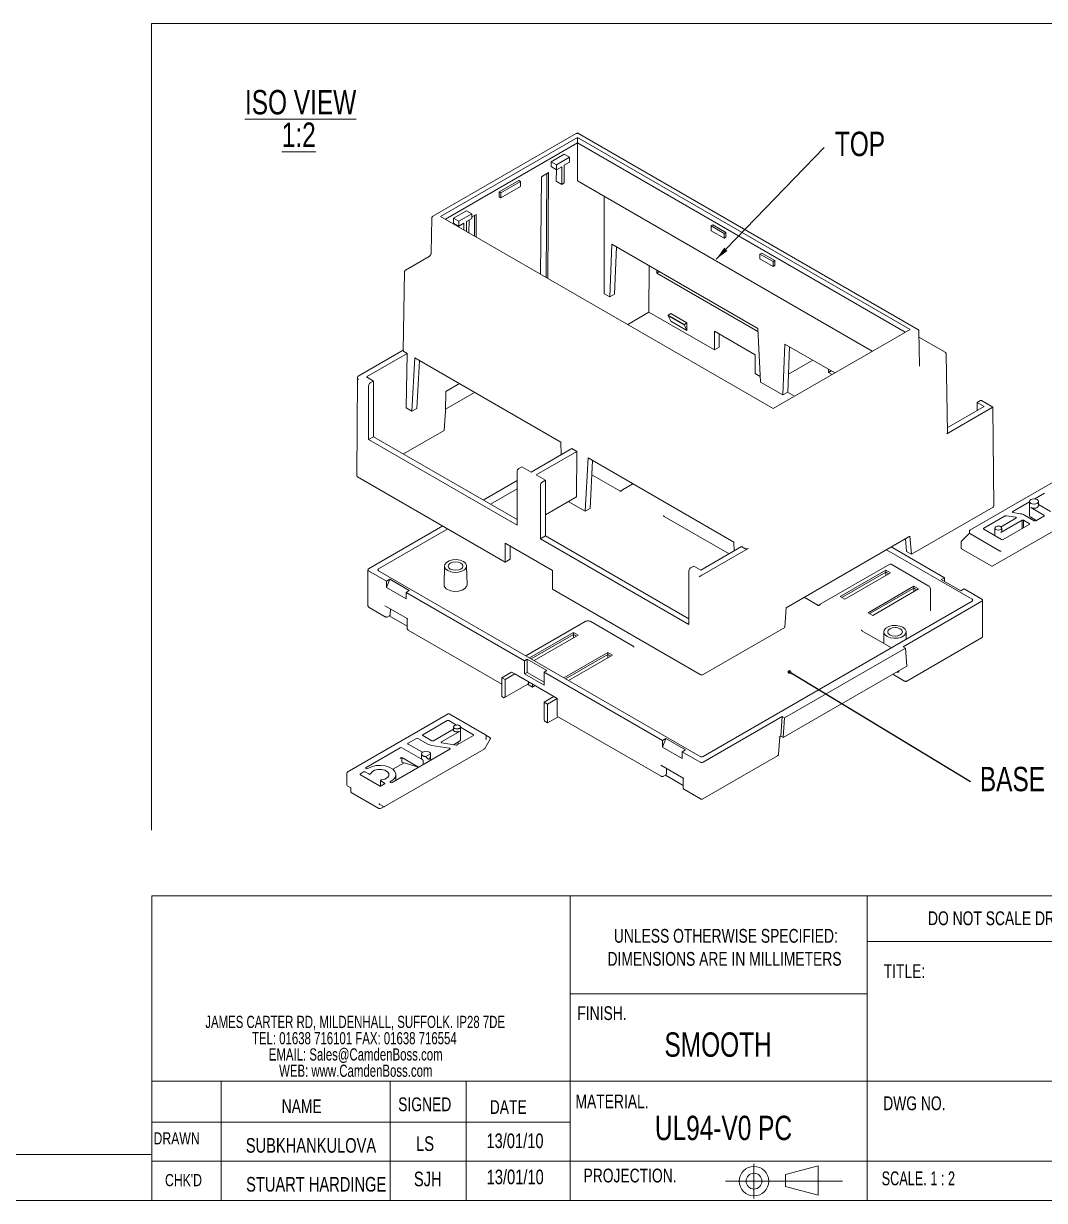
# Model space of a CAD drawing. Header units: millimetres. Extents: x 5 to 292, y 5 to 205.
# Drawn here: x 124.8 to 235.6, y 5 to 132.8 of the extents above; entities that cross this region are included whole.
import ezdxf

# ---------------------------------------------------------------- set-up
doc = ezdxf.new("R2010")
doc.units = ezdxf.units.MM
doc.linetypes.add('CENTERX2', pattern=[20.32, 12.7, -2.54, 2.54, -2.54])
doc.styles.add('SLDTEXTSTYLE0', font='TXT', dxfattribs={"width": 0.75})
doc.styles.add('SLDTEXTSTYLE1', font='TXT', dxfattribs={"width": 0.6875})
doc.styles.add('SLDTEXTSTYLE2', font='TXT', dxfattribs={"width": 0.7})
doc.dimstyles.new('SLDDIMSTYLE6', dxfattribs={"dimtxt": 2.5, "dimasz": 1.5, "dimexe": 0, "dimexo": 0.0625, "dimgap": 0, "dimtad": 0, "dimtih": 1, "dimtoh": 1, "dimdec": 0, "dimrnd": 1e-09, "dimzin": 0, "dimdsep": 46, "dimtxsty": 'Standard', "dimsah": 1, "dimcen": 0.09, "dimadec": 0, "dimazin": 0, "dimtfac": 1.5, "dimtdec": 0, "dimtofl": 0, "dimtmove": 0, "dimatfit": 3, "dimfxl": 1, "dimfrac": 2, "dimtolj": 1, "dimtzin": 0, "dimarcsym": 0})
doc.dimstyles.new('SLDDIMSTYLE8', dxfattribs={"dimtxt": 2.5, "dimasz": 0.4, "dimexe": 0, "dimexo": 0.0625, "dimgap": 0, "dimtad": 0, "dimtih": 1, "dimtoh": 1, "dimdec": 0, "dimrnd": 1e-09, "dimzin": 0, "dimdsep": 46, "dimtxsty": 'Standard', "dimblk1": 'DOT', "dimblk2": 'DOT', "dimsah": 1, "dimcen": 0.09, "dimadec": 0, "dimazin": 0, "dimtfac": 0.4, "dimtdec": 0, "dimtofl": 0, "dimtmove": 0, "dimatfit": 3, "dimldrblk": 'DOT', "dimfxl": 1, "dimfrac": 2, "dimtolj": 1, "dimtzin": 0, "dimarcsym": 0})

# ---------------------------------------------------------------- blocks, each defined once
blk = doc.blocks.new('SW_NOTE_0')
at = {"color": 0, "linetype": 'Continuous', "lineweight": 0, "char_height": 1.5, "attachment_point": 2, "style": 'SLDTEXTSTYLE0'}
for s, insert in [('UNLESS OTHERWISE SPECIFIED:', (14.18, 1.93)), ('DIMENSIONS ARE IN MILLIMETERS', (14.04, -0.57))]:
    blk.add_mtext(s, dxfattribs=dict(at, insert=insert))
blk = doc.blocks.new('SW_NOTE_2')
at = {"color": 0, "linetype": 'Continuous', "lineweight": 0, "char_height": 1.3229, "attachment_point": 2, "style": 'SLDTEXTSTYLE2'}
for s, insert in [('JAMES CARTER RD, MILDENHALL, SUFFOLK. IP28 7DE', (18.73, 1.71)), ('TEL: 01638 716101 FAX: 01638 716554', (18.64, -0.06)), ('EMAIL: Sales@CamdenBoss.com', (18.79, -1.82)), ('WEB: www.CamdenBoss.com', (18.8, -3.59))]:
    blk.add_mtext(s, dxfattribs=dict(at, insert=insert))
blk = doc.blocks.new('SW_NOTE_9')
at = {"color": 0, "linetype": 'Continuous', "lineweight": 0, "char_height": 2.646, "attachment_point": 2, "style": 'SLDTEXTSTYLE0'}
for s, insert in [('\\LISO VIEW', (9.47, 3.41)), ('\\L1:2', (9.27, -0.12))]:
    blk.add_mtext(s, dxfattribs=dict(at, insert=insert))
blk = doc.blocks.new('SW_NOTE_10')
at = {"color": 0, "linetype": 'Continuous', "lineweight": 0, "insert": (3.89, 1.71), "char_height": 2.646, "attachment_point": 2, "style": 'SLDTEXTSTYLE0'}
blk.add_mtext('TOP', dxfattribs=at)
blk = doc.blocks.new('SW_NOTE_11')
at = {"color": 0, "linetype": 'Continuous', "lineweight": 0, "insert": (4.57, 1.6), "char_height": 2.646, "attachment_point": 2, "style": 'SLDTEXTSTYLE0'}
blk.add_mtext('BASE', dxfattribs=at)
blk = doc.blocks.new('_DOT')
at = {"color": 0, "linetype": 'ByBlock', "lineweight": -2}
blk.add_line((-0.5, 0), (-1, 0), dxfattribs=at)
at = {"color": 0, "linetype": 'ByBlock', "const_width": 0.5}
blk.add_lwpolyline([(-0.25, 0, 1), (0.25, 0, 1)], format="xyb", close=True, dxfattribs=at)

msp = doc.modelspace()

# ---------------------------------------------------------------- linework, layer by layer
at = {"color": 7, "linetype": 'Continuous', "lineweight": 0}
for p, q in [((138.6567, 45.2053), (138.6567, 132.7671)), ((138.6567, 132.7671), (281.4586, 132.7671)), ((292, 38.0853), (138.6727, 38.0853)), ((138.6727, 38.0853), (138.6727, 5)), ((184.128, 5), (184.128, 38.0853)), ((216.3755, 38.0853), (216.3755, 5)), ((292, 33.1222), (216.3755, 33.1222)), ((216.3755, 27.4182), (184.128, 27.4182)), ((159.4, 17.9475), (138.6727, 17.9475)), ((146.22, 17.9475), (146.22, 5)), ((159.4, 17.9475), (292, 17.9475)), ((164.5737, 17.9475), (164.5737, 5)), ((172.8071, 17.9475), (172.8071, 5)), ((172.8071, 13.5), (138.6727, 13.5)), ((172.8071, 13.5), (184.128, 13.5)), ((104.8, 10), (138.6727, 10)), ((138.6727, 9.25), (292, 9.25)), ((211.0459, 8.7696), (207.5014, 7.8199)), ((207.5014, 6.5117), (207.5014, 7.8199)), ((211.0459, 8.7696), (211.0459, 5.5619)), ((211.0459, 5.5619), (207.5014, 6.5117)), ((5, 5), (292, 5))]:
    msp.add_line(p, q, dxfattribs=at)
at = {"color": 7, "linetype": 'Continuous', "lineweight": 15}
for p, q in [((184.7732, 120.8358), (169.2069, 111.8476)), ((170.0421, 111.8352), (184.8983, 120.4134)), ((184.8395, 120.8623), (184.7751, 120.8327)), ((184.8982, 119.801), (184.8983, 120.4134)), ((184.8983, 120.4134), (221.029, 99.5533)), ((221.8642, 99.5657), (185.0232, 120.8358)), ((170.5723, 111.5291), (184.8982, 119.801)), ((184.8982, 119.801), (184.8981, 115.6787)), ((184.8982, 119.801), (220.4987, 99.2471)), ((182.0623, 117.7641), (182.0582, 117.2358)), ((183.4764, 118.5807), (182.0623, 117.7641)), ((182.6357, 117.4331), (182.0623, 117.7641)), ((182.6357, 117.4331), (184.0498, 118.2496)), ((184.0498, 118.2496), (183.4764, 118.5807)), ((183.4841, 117.3923), (184.0498, 117.7189)), ((184.0498, 118.2496), (184.0498, 117.7189)), ((181.7678, 116.579), (180.9901, 116.1299)), ((181.5035, 105.218), (181.5895, 116.476)), ((181.6803, 105.1159), (181.7678, 116.579)), ((182.0582, 117.2358), (182.6356, 116.9024)), ((182.6189, 116.912), (182.6093, 115.652)), ((182.6357, 117.4331), (182.6356, 116.9024)), ((182.6356, 116.9024), (183.2013, 117.229)), ((183.2012, 115.3103), (183.2013, 117.229)), ((183.4841, 117.3923), (183.484, 115.4736)), ((178.5307, 115.7161), (176.4095, 114.4913)), ((178.7075, 115.614), (176.5863, 114.3892)), ((176.5863, 113.8585), (178.7075, 115.0833)), ((178.7075, 115.614), (178.5307, 115.7161)), ((178.7075, 115.0833), (178.7075, 115.614)), ((180.9901, 116.1299), (180.9093, 105.561)), ((182.6093, 115.652), (183.2012, 115.3103)), ((183.2012, 115.3103), (183.484, 115.4736)), ((216.9288, 97.1857), (184.8981, 115.6787)), ((176.5863, 114.3892), (176.4095, 114.4913)), ((176.4095, 113.9606), (176.4095, 114.4913)), ((176.4095, 113.9606), (176.5863, 113.8585)), ((176.5863, 114.3892), (176.5863, 113.8585)), ((187.8016, 114.0023), (187.8011, 103.4348)), ((172.8628, 112.4522), (171.4486, 111.6357)), ((172.8628, 112.4522), (173.4362, 112.1212)), ((169.0819, 111.6349), (169.0249, 107.8719)), ((206.1728, 90.9751), (170.0421, 111.8352)), ((171.4486, 111.6357), (171.4446, 111.1073)), ((172.0221, 111.3046), (171.4486, 111.6357)), ((172.022, 110.7739), (172.0221, 111.3046)), ((172.0221, 111.3046), (173.4362, 112.1212)), ((172.8705, 111.2639), (173.4362, 111.5905)), ((172.8705, 111.2639), (172.8705, 110.2022)), ((173.1403, 111.4196), (173.1298, 110.0525)), ((173.4362, 111.5905), (173.4362, 112.1212)), ((173.9194, 112.0472), (173.4362, 111.7682)), ((173.724, 109.7095), (173.741, 111.9442)), ((173.9008, 109.6074), (173.9194, 112.0472)), ((171.4446, 111.1073), (172.022, 110.7739)), ((172.0053, 110.7836), (172.0047, 110.7021)), ((172.022, 110.7739), (172.5877, 111.1006)), ((172.5876, 110.3655), (172.5877, 111.1006)), ((199.6123, 110.9065), (199.4278, 110.8)), ((199.4278, 110.2693), (199.4278, 110.8)), ((199.4278, 110.8), (200.8421, 109.9834)), ((199.4278, 110.2693), (200.8421, 109.4527)), ((201.0266, 110.09), (199.6123, 110.9065)), ((200.8421, 109.9834), (201.0266, 110.09)), ((200.8421, 109.9834), (200.8421, 109.4527)), ((201.0306, 109.5616), (201.0266, 110.09)), ((188.6392, 108.8186), (188.415, 103.0803)), ((204.4891, 99.6677), (188.6392, 108.8186)), ((200.8421, 109.4527), (201.0306, 109.5616)), ((168.7942, 107.4818), (166.2402, 106.007)), ((189.1459, 108.5261), (188.9453, 103.3919)), ((204.7314, 107.738), (204.9159, 107.8445)), ((204.7314, 107.738), (206.1457, 106.9214)), ((204.7314, 107.2072), (204.7314, 107.738)), ((206.3302, 107.0279), (204.9159, 107.8445)), ((192.7074, 106.4698), (192.6689, 101.4298)), ((204.7314, 107.2072), (206.1457, 106.3907)), ((206.3302, 107.0279), (206.1457, 106.9214)), ((206.1457, 106.3907), (206.1457, 106.9214)), ((206.1457, 106.3907), (206.3342, 106.4995)), ((206.3342, 106.4995), (206.3302, 107.0279)), ((166.1152, 105.7943), (165.9858, 97.2596)), ((193.5177, 106.002), (193.5177, 105.6754)), ((193.5177, 105.6754), (193.8005, 105.8387)), ((204.5065, 99.3311), (193.5177, 105.6754)), ((188.415, 103.0803), (187.8011, 103.4348)), ((188.9453, 103.3919), (188.415, 103.0803)), ((192.6689, 101.4298), (190.367, 100.1006)), ((199.7757, 97.3267), (192.6689, 101.4298)), ((195.0379, 101.2868), (194.7551, 101.1235)), ((194.7551, 101.1235), (196.523, 100.1028)), ((194.7551, 101.0418), (194.7551, 101.1235)), ((196.523, 100.0212), (194.7551, 101.0418)), ((195.0379, 100.4703), (194.7551, 101.0418)), ((195.0379, 101.2868), (196.8058, 100.2661)), ((196.8058, 99.4496), (195.0379, 100.4703)), ((196.8058, 100.2661), (196.523, 100.1028)), ((196.523, 100.0212), (196.523, 100.1028)), ((196.523, 100.0212), (196.8058, 99.4496)), ((196.8058, 100.2661), (196.8058, 99.4496)), ((204.4891, 99.6677), (204.7905, 93.8458)), ((199.7758, 99.3679), (199.7757, 97.3267)), ((204.1955, 96.8162), (199.7758, 99.3679)), ((200.306, 97.6329), (200.3061, 99.0617)), ((221.029, 99.5533), (206.1728, 90.9751)), ((222.0459, 95.59), (221.9892, 99.3529)), ((224.8307, 97.0783), (221.9988, 98.7133)), ((161.1095, 94.5025), (165.9867, 97.3187)), ((166.059, 97.1563), (166.4126, 96.9521)), ((199.7757, 97.3267), (200.306, 97.6329)), ((207.2231, 92.4413), (207.439, 97.9645)), ((212.8586, 94.8355), (207.439, 97.9645)), ((207.9462, 97.6717), (207.7537, 92.7474)), ((161.9934, 94.4005), (166.4126, 96.9521)), ((166.4126, 96.9521), (166.3229, 91.0383)), ((166.9368, 90.6839), (167.2502, 96.4686)), ((167.2502, 96.4686), (183.0905, 87.3232)), ((167.467, 90.9847), (167.7486, 96.1808)), ((204.1954, 94.775), (204.1955, 96.8162)), ((207.8295, 94.6881), (210.4716, 96.2136)), ((225.0843, 88.3309), (224.9557, 96.8656)), ((204.7593, 94.4494), (204.1954, 94.775)), ((212.1864, 95.2236), (212.1864, 94.8971)), ((212.1864, 94.8971), (212.4692, 95.0604)), ((212.5758, 94.6723), (212.1864, 94.8971)), ((222.0423, 95.5746), (222.0453, 95.5908)), ((161.0359, 94.3422), (160.9543, 83.6707)), ((162.7605, 93.9576), (161.9934, 94.4005)), ((162.2302, 93.4472), (162.2299, 87.6095)), ((162.407, 93.7534), (162.7605, 93.9576)), ((162.7605, 93.9576), (162.7602, 87.9157)), ((172.0896, 93.6745), (170.6047, 92.8171)), ((204.7905, 93.8458), (207.2231, 92.4413)), ((170.6047, 92.8171), (170.5886, 90.7036)), ((170.5901, 90.9087), (173.735, 92.7246)), ((207.2231, 92.4413), (207.7537, 92.7474)), ((208.4748, 92.3043), (207.7305, 92.734)), ((166.3229, 91.0383), (166.9368, 90.6839)), ((166.9368, 90.6839), (167.467, 90.9847)), ((229.9606, 91.0855), (225.0111, 88.2276)), ((229.0766, 91.1875), (225.076, 88.8776)), ((228.6631, 91.8346), (228.3095, 91.6304)), ((228.3095, 91.6304), (229.0766, 91.1875)), ((228.3095, 91.6304), (228.3095, 90.7446)), ((230.0342, 91.1275), (228.7881, 91.847)), ((230.1147, 80.3637), (230.0342, 91.1275)), ((170.5886, 90.7036), (170.4184, 88.582)), ((170.4184, 88.582), (166.0125, 86.038)), ((162.2299, 87.6095), (162.7602, 87.9157)), ((178.3529, 78.3009), (162.2299, 87.6095)), ((178.3529, 78.9132), (162.7602, 87.9157)), ((183.0905, 87.3232), (183.1411, 85.9438)), ((184.3103, 86.6189), (179.8911, 84.0672)), ((180.4215, 83.761), (184.8407, 86.3127)), ((184.3103, 86.6189), (184.8407, 86.3127)), ((184.8034, 81.3925), (184.8407, 86.3127)), ((185.7468, 79.8185), (186.0605, 85.6084)), ((186.0605, 85.6084), (201.9008, 76.463)), ((178.8834, 84.649), (178.5299, 84.4449)), ((179.8911, 84.0672), (178.8834, 84.649)), ((186.5584, 85.321), (186.2768, 80.1249)), ((177.0621, 74.3104), (161.0276, 83.568)), ((174.6735, 81.0375), (178.3531, 83.1621)), ((178.3531, 84.1387), (178.3529, 78.3009)), ((181.4292, 83.1792), (180.4215, 83.761)), ((181.0756, 82.9751), (181.4292, 83.1792)), ((181.4292, 83.1792), (181.4289, 77.1373)), ((189.5205, 82.0285), (186.4752, 83.7867)), ((237.438, 83.4991), (227.5391, 77.7833)), ((178.353, 82.2639), (175.4514, 80.5884)), ((180.8988, 82.6689), (180.8986, 76.8311)), ((190.9342, 82.7946), (189.7845, 82.1307)), ((234.5662, 81.1657), (235.6447, 81.7884)), ((181.429, 79.444), (184.8034, 81.3925)), ((183.912, 80.8778), (185.7468, 79.8185)), ((232.1844, 79.7904), (233.9956, 80.8362)), ((233.9956, 80.8799), (233.9956, 79.3695)), ((234.9956, 80.4308), (234.9956, 80.8799)), ((236.2811, 79.8082), (234.9956, 80.5504)), ((186.2768, 80.1249), (185.7468, 79.8185)), ((201.3681, 75.1883), (194.3123, 79.262)), ((221.181, 75.1448), (230.0415, 80.261)), ((229.0334, 77.971), (231.368, 79.319)), ((240.8064, 80.1146), (230.0236, 73.8884)), ((231.4887, 79.3377), (232.4647, 79.1867)), ((232.9994, 79.5523), (232.2405, 79.6697)), ((234.5134, 78.7876), (233.4477, 79.4028)), ((234.1421, 80.2267), (235.574, 79.4)), ((235.574, 79.2979), (234.6902, 78.7876)), ((162.2292, 73.5662), (170.2897, 78.2204)), ((230.2495, 77.9914), (230.2494, 77.1669)), ((230.8896, 77.5117), (233.1876, 78.8386)), ((232.5207, 79.066), (230.9067, 78.134)), ((230.9995, 77.6648), (230.9995, 77.9914)), ((233.9831, 78.3793), (231.1549, 76.7462)), ((233.1876, 78.8386), (233.1876, 77.9199)), ((233.3643, 78.022), (233.3644, 78.8386)), ((233.3644, 78.8386), (233.9831, 78.4814)), ((234.248, 79.1041), (234.1066, 79.0225)), ((234.7432, 78.8182), (234.142, 79.1653)), ((170.8201, 77.9142), (163.2897, 73.5661)), ((180.8986, 76.8311), (181.4289, 77.1373)), ((197.0215, 67.5226), (180.8986, 76.8311)), ((197.0215, 68.1349), (181.4289, 77.1373)), ((207.5767, 69.3485), (221.0111, 77.1056)), ((220.6507, 75.451), (220.5312, 76.8286)), ((221.0111, 77.1056), (221.181, 75.1448)), ((227.4765, 77.4309), (226.6294, 76.5857)), ((227.4766, 77.675), (227.4765, 77.4296)), ((230.7307, 75.5418), (227.5132, 77.3995)), ((230.9781, 76.7462), (229.0334, 77.8689)), ((177.0622, 76.3516), (177.0621, 74.3104)), ((182.189, 73.3917), (177.0622, 76.3516)), ((177.5925, 76.0455), (177.5924, 74.6166)), ((202.7383, 75.9795), (198.3192, 73.4278)), ((203.4455, 75.7753), (198.496, 72.9174)), ((201.9008, 76.463), (201.9355, 75.5159)), ((202.7383, 75.9795), (203.0919, 75.7753)), ((227.7784, 70.2591), (218.4656, 75.6358)), ((218.9959, 75.942), (224.7728, 72.6067)), ((221.181, 75.1448), (220.6507, 75.451)), ((226.5927, 76.4972), (226.5927, 75.7971)), ((229.8468, 73.8884), (226.6293, 75.7461)), ((177.0621, 74.3104), (177.5924, 74.6166)), ((162.1559, 73.4641), (162.1558, 69.5859)), ((164.1738, 72.2393), (162.2292, 73.362)), ((163.2897, 73.3621), (198.2229, 53.1934)), ((170.4625, 73.8811), (170.4188, 71.8403)), ((172.9186, 71.8402), (172.8751, 73.881)), ((182.1889, 71.3505), (182.189, 73.3917)), ((197.0218, 73.3603), (197.0215, 67.5226)), ((197.5521, 73.8707), (197.1985, 73.6665)), ((198.3192, 73.4278), (197.5521, 73.8707)), ((218.8371, 74.0819), (211.2826, 69.7198)), ((213.4468, 70.5655), (218.4086, 73.4305)), ((213.6297, 70.4599), (218.4086, 73.2193)), ((218.916, 73.1376), (213.9542, 70.2726)), ((218.4086, 73.4305), (218.916, 73.1376)), ((218.4086, 73.4305), (218.4086, 73.2193)), ((218.4086, 73.2193), (218.4086, 72.8446)), ((218.4086, 73.2193), (218.733, 73.032)), ((218.9603, 74.0684), (223.0616, 71.7006)), ((164.1738, 72.2393), (164.5274, 72.4434)), ((164.1738, 71.5322), (164.5274, 72.4434)), ((164.1738, 71.5322), (164.1738, 72.2393)), ((166.6488, 71.2186), (164.5274, 72.4434)), ((216.4875, 68.8099), (221.4494, 71.6749)), ((221.4493, 71.4637), (221.4494, 71.6749)), ((221.4494, 71.6749), (221.9567, 71.382)), ((224.7728, 72.6067), (224.4193, 72.4026)), ((224.4193, 72.4026), (226.5407, 71.1778)), ((224.7728, 72.1985), (224.7728, 72.6067)), ((166.2952, 70.3074), (164.1738, 71.5322)), ((166.2952, 70.3074), (166.2953, 71.0145)), ((166.2953, 71.0145), (166.6488, 71.2186)), ((179.1653, 63.584), (166.2953, 71.0145)), ((198.2234, 62.0929), (182.1889, 71.3505)), ((211.0177, 69.6171), (209.5298, 70.4762)), ((213.9542, 70.2726), (213.4468, 70.5655)), ((216.6705, 68.7043), (221.4493, 71.4637)), ((221.9567, 71.382), (216.9949, 68.517)), ((221.4493, 71.0891), (221.4493, 71.4637)), ((221.4493, 71.4637), (221.7738, 71.2764)), ((223.2442, 71.405), (223.2446, 71.3979)), ((223.2445, 69.4048), (223.2446, 71.3979)), ((226.8943, 71.3819), (226.5407, 71.1778)), ((226.8943, 71.3819), (228.8389, 70.2592)), ((162.2808, 69.3693), (164.0319, 68.3583)), ((163.9969, 69.5654), (166.4719, 68.1364)), ((164.5905, 69.2226), (164.5812, 68.6121)), ((198.5762, 53.1934), (227.7784, 70.0551)), ((207.4374, 67.2091), (207.5767, 69.3485)), ((228.8389, 70.055), (220.2709, 65.1077)), ((228.912, 66.2788), (228.9122, 70.1571)), ((164.2819, 68.3583), (164.5294, 68.5012)), ((166.4119, 67.3546), (164.4776, 68.4713)), ((166.3996, 68.1782), (166.4154, 67.1229)), ((185.7585, 67.843), (179.3041, 64.1162)), ((190.8884, 65.2283), (186.3587, 67.8435)), ((216.9949, 68.517), (216.4875, 68.8099)), ((166.5403, 66.9101), (176.6903, 61.05)), ((179.6893, 63.8938), (184.4681, 66.6532)), ((179.8722, 63.7882), (184.4681, 66.442)), ((184.4681, 66.6532), (184.9755, 66.3603)), ((184.4681, 66.6532), (184.4681, 66.442)), ((184.4681, 66.442), (184.4681, 66.0673)), ((184.4681, 66.442), (184.7926, 66.2547)), ((198.577, 62.0929), (207.4374, 67.2091)), ((219.0192, 64.9974), (215.8096, 66.8505)), ((218.1929, 66.7364), (218.1662, 65.4899)), ((220.6228, 65.9234), (220.6054, 66.7363)), ((184.9755, 66.3603), (180.1966, 63.6009)), ((220.6895, 61.3868), (228.787, 66.0624)), ((183.4371, 61.73), (188.216, 64.4894)), ((183.6201, 61.6244), (188.216, 64.2781)), ((188.7234, 64.1965), (183.9445, 61.4371)), ((188.216, 64.4894), (188.7234, 64.1965)), ((188.216, 64.2781), (188.216, 64.4894)), ((188.216, 63.9035), (188.216, 64.2781)), ((188.216, 64.2781), (188.5404, 64.0908)), ((220.5184, 64.9648), (207.392, 57.3855)), ((220.2709, 65.1077), (220.5184, 64.9648)), ((220.6729, 63.0129), (220.5184, 64.9648)), ((179.1652, 62.1551), (179.1653, 63.584)), ((179.4481, 63.7473), (179.1653, 63.584)), ((181.5696, 62.5225), (179.4481, 63.7473)), ((179.4481, 63.7473), (179.4481, 62.3184)), ((207.2373, 55.255), (220.6729, 63.0129)), ((176.6902, 59.7057), (176.6903, 61.7469)), ((176.6903, 61.7469), (177.7509, 62.3593)), ((176.6903, 61.7469), (177.0439, 61.5428)), ((177.0438, 59.7057), (177.0439, 61.5428)), ((177.0439, 61.5428), (178.1045, 62.1552)), ((178.1045, 62.1552), (177.7509, 62.3593)), ((178.1045, 62.1552), (182.3474, 59.7056)), ((179.4481, 62.3184), (179.1652, 62.1551)), ((181.2867, 60.9303), (179.1652, 62.1551)), ((179.4481, 62.3184), (181.2867, 61.2569)), ((181.2867, 62.3591), (181.5696, 62.5225)), ((194.1568, 54.9286), (181.2867, 62.3591)), ((181.2867, 62.3591), (181.2867, 60.9303)), ((219.148, 62.1324), (220.4395, 61.3868)), ((219.645, 62.3503), (219.5851, 62.3848)), ((220.6813, 61.3826), (220.6895, 61.3868)), ((176.992, 59.5913), (179.5375, 61.061)), ((180.0135, 60.7264), (179.4857, 61.0311)), ((179.5893, 61.2979), (179.5892, 61.1755)), ((180.0135, 61.053), (180.0135, 60.7264)), ((180.2964, 60.8897), (180.0135, 60.7264)), ((176.867, 59.6037), (176.6902, 59.7057)), ((181.2868, 59.0931), (181.2867, 57.2561)), ((182.3474, 59.7056), (181.2868, 59.0931)), ((181.2868, 59.0931), (181.6403, 58.889)), ((181.6403, 58.889), (181.6402, 56.8478)), ((181.6403, 58.889), (182.7009, 59.5014)), ((182.3474, 59.7056), (182.7009, 59.5014)), ((182.7009, 59.5014), (182.7008, 57.6643)), ((170.8702, 57.8271), (159.9106, 51.4989)), ((170.9918, 57.8289), (170.9952, 57.8271)), ((174.9198, 55.5612), (170.9952, 57.8271)), ((181.6402, 56.8478), (182.8044, 57.52)), ((182.7526, 57.5499), (194.0149, 51.0476)), ((207.1445, 57.5284), (198.5764, 52.5811)), ((207.1445, 57.5284), (206.9898, 55.3979)), ((207.392, 57.3855), (207.1445, 57.5284)), ((168.1221, 55.5652), (170.7736, 57.0962)), ((170.9504, 57.0962), (171.787, 56.6132)), ((171.4594, 56.4027), (171.4594, 56.0756)), ((172.2093, 55.0136), (172.2094, 56.4027)), ((172.2094, 56.3694), (173.6022, 55.5652)), ((181.6402, 56.8478), (181.4634, 56.9499)), ((207.392, 57.3855), (207.2373, 55.255)), ((166.5312, 54.6466), (167.4151, 55.157)), ((167.5918, 55.157), (168.6575, 54.5417)), ((169.0945, 54.9018), (168.1221, 55.4632)), ((171.4594, 56.1653), (169.2712, 54.9018)), ((170.1423, 54.7923), (172.0996, 55.9225)), ((173.6022, 55.4632), (171.8527, 54.453)), ((174.8132, 54.0055), (175.4647, 55.1338)), ((175.3919, 55.2578), (174.972, 55.5002)), ((174.9823, 55.1258), (174.9823, 55.453)), ((194.1567, 54.2215), (194.5103, 55.1328)), ((194.5103, 55.1328), (194.1568, 54.9286)), ((196.6317, 53.9079), (194.5103, 55.1328)), ((206.7463, 53.4624), (206.8824, 55.3359)), ((206.813, 55.2958), (206.9898, 55.3979)), ((206.9898, 55.3979), (207.2373, 55.255)), ((161.9471, 51.9997), (165.6474, 54.1363)), ((163.9596, 47.7507), (174.7957, 54.0075)), ((171.0362, 53.9815), (164.776, 50.3668)), ((165.8242, 54.1363), (168.1047, 52.8196)), ((168.0711, 53.6555), (166.5312, 54.5446)), ((169.1058, 54.3922), (170.9802, 54.1023)), ((171.7319, 54.4343), (170.1983, 54.6715)), ((172.0995, 54.861), (171.4389, 54.4796)), ((172.0643, 54.5752), (171.8344, 54.7079)), ((174.8168, 54.0441), (174.8294, 54.0592)), ((194.1568, 54.9286), (194.1567, 54.2215)), ((196.2782, 52.9967), (194.1567, 54.2215)), ((196.6317, 53.9079), (196.2782, 53.7038)), ((198.2229, 52.5811), (196.2782, 53.7038)), ((196.2782, 53.7038), (196.2782, 52.9967)), ((166.0766, 52.5063), (164.8689, 51.809)), ((167.6452, 52.0235), (165.8241, 53.0749)), ((165.8409, 53.0652), (165.8409, 52.5743)), ((165.8409, 52.5743), (167.5415, 52.0833)), ((167.9583, 53.4728), (167.9583, 53.0238)), ((168.1401, 52.7992), (168.1401, 52.3092)), ((168.4533, 53.1841), (168.9582, 53.4757)), ((168.9582, 53.0124), (168.9583, 53.4749)), ((168.9586, 52.7819), (168.9586, 53.0346)), ((198.5245, 48.5884), (206.6219, 53.264)), ((159.8481, 51.3912), (159.848, 50.1246)), ((161.3343, 51.3192), (161.6878, 51.5234)), ((163.4204, 50.0128), (161.3343, 51.2172)), ((161.8646, 51.5234), (162.2462, 51.3031)), ((161.9493, 51.8963), (161.9471, 51.8976)), ((165.1879, 50.6046), (165.188, 51.2273)), ((193.9798, 52.2547), (196.4549, 50.8257)), ((194.2649, 51.0476), (194.5124, 51.1905)), ((196.3948, 50.0439), (194.4606, 51.1606)), ((194.5735, 51.912), (194.5641, 51.3014)), ((159.9099, 50.0173), (160.3077, 49.7876)), ((163.5325, 50.5908), (163.5325, 50.0032)), ((163.5691, 50.5393), (163.9507, 50.319)), ((163.9507, 50.2169), (163.5972, 50.0128)), ((164.5993, 50.3668), (164.5971, 50.3681)), ((196.3825, 50.8675), (196.3983, 49.8122)), ((160.3077, 49.7876), (160.3077, 49.3495)), ((163.3497, 47.5633), (160.3443, 49.2984)), ((196.5233, 49.5994), (198.2744, 48.5884)), ((198.5163, 48.5842), (198.5245, 48.5884)), ((163.4381, 47.9803), (163.8358, 47.7507)), ((163.8452, 47.7473), (163.5264, 47.5633))]:
    msp.add_line(p, q, dxfattribs=at)
at = {"color": 7, "linetype": 'CENTERX2', "lineweight": 0}
for p, q in [((204.0795, 8.9614), (204.0795, 5.2227)), ((200.9934, 7.0974), (215.0192, 7.0974))]:
    msp.add_line(p, q, dxfattribs=at)
at = {"color": 7, "linetype": 'Continuous', "lineweight": 15, "flags": 128}
for points in [[(234.8492, 81.084), (234.6869, 81.1466), (234.4956, 81.1686), (234.3043, 81.1466), (234.1421, 81.084), (234.0337, 80.9904), (233.9956, 80.8799), (234.0337, 80.7694), (234.1421, 80.6758), (234.3043, 80.6132), (234.4957, 80.5912), (234.687, 80.6132), (234.8492, 80.6758), (234.9576, 80.7694), (234.9956, 80.8799), (234.9576, 80.9904), (234.8492, 81.084)], [(232.2405, 79.6697), (232.2103, 79.6769), (232.1844, 79.6884), (232.1646, 79.7033), (232.1521, 79.7207), (232.1478, 79.7394), (232.1521, 79.7581), (232.1646, 79.7755), (232.1844, 79.7904)], [(234.142, 79.1653), (234.0336, 79.259), (233.9956, 79.3694), (233.9956, 79.3695)], [(234.9956, 80.4308), (234.9576, 80.3204), (234.8492, 80.2267), (234.687, 80.1641), (234.4956, 80.1422), (234.3043, 80.1641), (234.1421, 80.2267)], [(230.8896, 78.1445), (230.768, 78.1914), (230.6245, 78.2079), (230.4809, 78.1914), (230.3593, 78.1445), (230.278, 78.0743), (230.2495, 77.9914), (230.278, 77.9085), (230.3593, 77.8383), (230.481, 77.7914), (230.6245, 77.7749), (230.768, 77.7914), (230.8896, 77.8383), (230.9709, 77.9085), (230.9995, 77.9914), (230.9709, 78.0743), (230.8896, 78.1445)], [(232.4647, 79.1867), (232.4948, 79.1795), (232.5207, 79.168), (232.5406, 79.1531), (232.5531, 79.1357), (232.5573, 79.117), (232.5531, 79.0983), (232.5406, 79.0809), (232.5207, 79.066)], [(230.9995, 77.6648), (230.9709, 77.582), (230.8896, 77.5117)], [(170.8158, 73.38), (170.5755, 73.5781), (170.467, 73.8118), (170.5035, 74.0528), (170.6806, 74.272), (170.9768, 74.4431), (171.3565, 74.5453), (171.7739, 74.5664), (172.1786, 74.5038), (172.5218, 74.365), (172.7621, 74.1669), (172.8706, 73.9332), (172.8341, 73.6922), (172.657, 73.473), (172.3608, 73.3019), (171.9811, 73.1997), (171.5637, 73.1786), (171.159, 73.2412), (170.8158, 73.38)], [(172.2344, 74.1991), (171.9749, 74.2992), (171.6687, 74.3344), (171.3626, 74.2992), (171.1031, 74.1991), (170.9297, 74.0493), (170.8688, 73.8725), (170.9297, 73.6957), (171.1031, 73.5459), (171.3627, 73.4457), (171.6688, 73.4106), (171.975, 73.4457), (172.2345, 73.5459), (172.4079, 73.6957), (172.4688, 73.8725), (172.4079, 74.0493), (172.2344, 74.1991)], [(170.7849, 71.321), (171.1405, 71.1772), (171.5598, 71.1123), (171.9923, 71.1342), (172.3857, 71.2401), (172.6927, 71.4173), (172.8761, 71.6445), (172.9186, 71.8402)], [(164.2737, 68.3542), (164.2808, 68.3577), (164.2819, 68.3583)], [(218.5462, 66.2352), (218.3059, 66.4334), (218.1974, 66.6671), (218.2339, 66.908), (218.4109, 67.1273), (218.7072, 67.2983), (219.0869, 67.4006), (219.5042, 67.4216), (219.9089, 67.359), (220.2522, 67.2203), (220.4925, 67.0221), (220.6009, 66.7885), (220.5644, 66.5475), (220.3874, 66.3282), (220.0912, 66.1572), (219.7115, 66.055), (219.2941, 66.0339), (218.8894, 66.0965), (218.5462, 66.2352)], [(219.9648, 67.0544), (219.7053, 67.1545), (219.3991, 67.1897), (219.093, 67.1545), (218.8335, 67.0544), (218.66, 66.9045), (218.5992, 66.7278), (218.6601, 66.551), (218.8335, 66.4011), (219.0931, 66.301), (219.3992, 66.2659), (219.7054, 66.301), (219.9649, 66.4011), (220.1383, 66.551), (220.1992, 66.7278), (220.1383, 66.9045), (219.9648, 67.0544)], [(170.8702, 57.8271), (170.8702, 57.8271), (170.8821, 57.8318)], [(174.9823, 55.453), (174.9823, 55.453), (174.9802, 55.4663)], [(168.8118, 53.6769), (168.6496, 53.7395), (168.4582, 53.7615), (168.2669, 53.7395), (168.1047, 53.6769), (167.9963, 53.5833), (167.9583, 53.4728), (167.9963, 53.3623), (168.1047, 53.2687)], [(171.0362, 53.9815), (171.0561, 53.9965), (171.0686, 54.0139), (171.0728, 54.0326), (171.0686, 54.0512), (171.0561, 54.0686), (171.0362, 54.0836), (171.0103, 54.0951), (170.9802, 54.1023)], [(168.1047, 52.8196), (167.9963, 52.9133), (167.9583, 53.0237), (167.9583, 53.0238)], [(164.6023, 50.473), (164.9328, 50.702), (165.1333, 50.9766), (165.1862, 51.2731), (165.0869, 51.5657), (164.8442, 51.8287), (164.4791, 52.0395), (164.0233, 52.1796), (163.5167, 52.2367), (163.0031, 52.2061), (162.5275, 52.0903), (162.131, 51.8994)], [(162.4572, 51.34), (162.6065, 51.5481), (162.8824, 51.7074), (163.2428, 51.7936), (163.633, 51.7936), (163.9935, 51.7074), (164.2694, 51.5481), (164.4187, 51.34), (164.4188, 51.1147), (164.2695, 50.9066), (163.9936, 50.7473), (163.6331, 50.6611)], [(164.6023, 50.473), (164.5851, 50.4622), (164.5721, 50.4496), (164.5638, 50.4357), (164.5605, 50.4212), (164.5624, 50.4066), (164.5693, 50.3925), (164.581, 50.3794), (164.5971, 50.3681)], [(194.2567, 51.0435), (194.2638, 51.047), (194.2649, 51.0476)]]:
    msp.add_lwpolyline(points, dxfattribs=at)
at = {"color": 7, "linetype": 'Continuous', "lineweight": 0}
for radius in [1.6039, 0.8537]:
    msp.add_circle((204.0795, 7.0974), radius, dxfattribs=at)
at = {"color": 7, "linetype": 'Continuous', "lineweight": 15}
for centre, radius, start, end in [((184.8257, 120.7279), 0.12, 52.779011, 115.908808), ((162.6141, 93.4298), 0.3843, 122.609672, 177.390328), ((228.7363, 91.7324), 0.1257, 65.694799, 125.625342), ((178.737, 84.1212), 0.3843, 122.609672, 177.390328), ((181.2827, 82.6514), 0.3843, 122.609672, 177.390328), ((231.4562, 79.1486), 0.1918, 80.227115, 117.362029), ((232.8187, 78.263), 1.3019, 61.108153, 82.021162), ((235.5547, 79.3489), 0.0546, 290.796717, 69.214036), ((229.0528, 77.92), 0.0546, 110.796717, 249.214036), ((233.276, 78.668), 0.1921, 62.605476, 117.394523), ((233.9638, 78.4303), 0.0546, 290.796719, 69.214035), ((234.6018, 78.9581), 0.1921, 242.605478, 297.394522), ((227.5368, 77.6705), 0.0604, 113.033502, 175.656039), ((227.568, 77.7369), 0.0544, 117.397462, 181.638176), ((231.0665, 76.9168), 0.1921, 242.605477, 297.394522), ((226.6529, 76.4927), 0.0604, 113.033502, 175.656039), ((226.6524, 75.8013), 0.0599, 184.056351, 247.255829), ((162.2679, 73.4641), 0.1092, 110.796715, 249.214037), ((197.4056, 73.3428), 0.3843, 122.609672, 177.390328), ((229.9352, 74.059), 0.1921, 242.605478, 297.394522), ((171.0102, 71.8685), 0.5921, 182.731733, 247.62982), ((228.8002, 70.1571), 0.1092, 290.796715, 69.214037), ((164.4578, 68.6021), 0.1238, 305.360219, 4.604137), ((179.4641, 61.1632), 0.1257, 305.692881, 5.617577), ((176.936, 59.6882), 0.1092, 230.785963, 9.203285), ((182.826, 57.652), 0.1257, 174.374658, 234.305201), ((181.6705, 57.2735), 0.3842, 182.605478, 237.394522), ((167.5035, 54.9864), 0.1921, 62.605479, 117.394521), ((174.8927, 55.5176), 0.0514, 9.89036, 58.066007), ((175.3646, 55.214), 0.0516, 9.981555, 57.974812), ((165.7358, 53.9657), 0.1921, 62.605477, 117.394524), ((166.5506, 54.5956), 0.0546, 110.796714, 249.214039), ((169.2866, 55.6815), 1.3019, 241.108153, 262.021163), ((198.3996, 52.9222), 0.3842, 242.605478, 297.394522), ((159.9357, 51.449), 0.0558, 62.534112, 116.686325), ((161.9665, 51.9486), 0.0546, 110.796715, 249.214036), ((162.0374, 52.0649), 0.1902, 242.420894, 299.491906), ((194.4407, 51.2915), 0.1238, 305.360219, 4.604137), ((164.6877, 50.5374), 0.1921, 242.605478, 297.394522), ((160.3675, 49.3537), 0.0599, 184.056351, 247.255829), ((163.438, 47.7338), 0.1921, 242.605479, 297.394522)]:
    msp.add_arc(centre, radius, start, end, dxfattribs=at)
for centre, major_axis, ratio, start_param, end_param in [((166.2358, 97.2584), (0.25, 0), 0.57733758, 3.13286596, 3.92703399), ((161.2848, 94.1972), (-0.1748, 0.3055), 0.5798482, 0.00224177, 1.5730381), ((229.7853, 90.9825), (0.2489, 0.145), 0.00370811, 6.28106288, 7.0707059), ((224.8343, 88.3296), (0.25, 0), 0.57733758, 5.49790647, 6.291912), ((161.2043, 83.67), (0.25, 0), 0.57738154, 3.13722846, 3.92711016), ((229.8647, 80.363), (0.25, 0), 0.57738154, 5.49790649, 6.28754951), ((227.6015, 77.379), (0.1248, -0.0518), 0.14823583, 3.08017197, 3.98849276), ((203.2687, 75.8774), (0.25, 0), 0.57742552, 3.92711017, 5.49783034), ((230.8191, 75.5214), (0.1248, -0.0518), 0.14823583, 3.98849276, 5.55928909), ((163.4668, 73.4641), (0.2503, 0), 0.57667874, 2.35688454, 3.9264629), ((198.3207, 72.8145), (0.2489, 0.145), 0.00370811, 0.78752059, 2.35831692), ((218.9665, 73.8679), (-0.1313, 0.2128), 0.55689079, 5.48142965, 6.26690907), ((223.0677, 71.5), (-0.1313, 0.2128), 0.55689079, 3.9455399, 5.48142965), ((223.2446, 69.2079), (0, 0.2887), 0.00007037, 0.82026412, 2.35615386), ((227.6013, 70.1571), (0.2503, 0), 0.57667874, 5.4984772, 7.06805555), ((198.4002, 62.195), (0.25, 0), 0.57738154, 3.92711016, 5.49790649), ((219.621, 62.6528), (-0.102, 0.3157), 0.46352996, 2.66751327, 4.23830959), ((174.8573, 55.0753), (0.0986, 0.1153), 0.66656937, 4.83573974, 5.62105664), ((165.7357, 52.9218), (0.0884, 0.1531), 0.57738155, 0, 1.57079632), ((198.3996, 53.2957), (0.25, 0), 0.57808521, 3.92768127, 5.49725962)]:
    msp.add_ellipse(centre, major_axis=major_axis, ratio=ratio, start_param=start_param, end_param=end_param, dxfattribs=at)
for points, knots in [([(185.0217, 120.8327), (185.0118, 120.8394), (184.9854, 120.8572), (184.9221, 120.8723), (184.8709, 120.8661), (184.8395, 120.8623)], [0, 0, 0, 0, 0.18908383, 0.50109354, 1, 1, 1, 1]), ([(169.2081, 111.8442), (169.2005, 111.8412), (169.1801, 111.833), (169.1473, 111.8014), (169.1098, 111.7528), (169.0845, 111.6917), (169.0851, 111.6504), (169.0853, 111.6342)], [0, 0, 0, 0, 0.09464414, 0.25462875, 0.52095971, 0.81277518, 1, 1, 1, 1]), ([(169.0249, 107.8755), (169.021, 107.8391), (169.0131, 107.7661), (168.9592, 107.6489), (168.8831, 107.5448), (168.8232, 107.5024), (168.7933, 107.4812)], [0, 0, 0, 0, 0.24999033, 0.49998861, 0.75001872, 1, 1, 1, 1]), ([(166.2414, 106.0037), (166.2338, 106.0006), (166.2134, 105.9924), (166.1806, 105.9608), (166.1431, 105.9122), (166.1178, 105.8511), (166.1184, 105.8098), (166.1186, 105.7937)], [0, 0, 0, 0, 0.09464414, 0.25462875, 0.52095971, 0.81277518, 1, 1, 1, 1]), ([(221.986, 99.3533), (221.9867, 99.3627), (221.9897, 99.4026), (221.9624, 99.4694), (221.9173, 99.533), (221.8769, 99.5549), (221.8627, 99.5625)], [0, 0, 0, 0, 0.10967996, 0.4666495, 0.81280653, 1, 1, 1, 1]), ([(224.9525, 96.866), (224.9532, 96.8753), (224.9562, 96.9153), (224.9289, 96.982), (224.8838, 97.0457), (224.8434, 97.0675), (224.8292, 97.0752)], [0, 0, 0, 0, 0.10967996, 0.4666495, 0.81280653, 1, 1, 1, 1]), ([(189.5368, 82.0121), (189.5304, 82.0196), (189.5172, 82.0348), (189.5048, 82.0315), (189.4985, 82.0299)], [0, 0, 0, 0, 0.49151976, 1, 1, 1, 1]), ([(189.4985, 82.0299), (189.5202, 82.0208), (189.5555, 82.006), (189.5922, 82.0102), (189.6062, 82.0118)], [0, 0, 0, 0, 0.6176178, 1, 1, 1, 1]), ([(189.6433, 82.0095), (189.6418, 82.0109), (189.6384, 82.0144), (189.618, 82.0109), (189.6063, 82.009)], [0, 0, 0, 0, 0.42440792, 1, 1, 1, 1]), ([(189.6631, 82.0262), (189.6435, 82.0006), (189.6238, 81.9749), (189.6253, 81.9477), (189.6253, 81.9476)], [0, 0, 0, 0, 0.99498448, 1, 1, 1, 1]), ([(189.798, 82.1373), (189.7777, 82.1253), (189.7363, 82.1008), (189.6865, 82.056), (189.6625, 82.0222), (189.6514, 82.0067)], [0, 0, 0, 0, 0.3416471, 0.69702082, 1, 1, 1, 1]), ([(194.2657, 79.3612), (194.2714, 79.3351), (194.2828, 79.2829), (194.3241, 79.2518), (194.3447, 79.2362)], [0, 0, 0, 0, 0.49966296, 1, 1, 1, 1]), ([(227.477, 77.6852), (227.477, 77.6805), (227.4769, 77.6707), (227.4824, 77.6558), (227.492, 77.641), (227.5021, 77.6322), (227.5072, 77.6277)], [0, 0, 0, 0, 0.234171778, 0.481465612, 0.738274833, 1, 1, 1, 1]), ([(227.5439, 77.7832), (227.5348, 77.7786), (227.5182, 77.7703), (227.5009, 77.7497), (227.484, 77.7229), (227.4797, 77.7001), (227.477, 77.6852)], [0, 0, 0, 0, 0.24339765, 0.44221644, 0.63694478, 1, 1, 1, 1]), ([(226.632, 76.5862), (226.6292, 76.5841), (226.6157, 76.5736), (226.6003, 76.5458), (226.5955, 76.52), (226.5931, 76.5074)], [0, 0, 0, 0, 0.11512306, 0.56964871, 1, 1, 1, 1]), ([(226.5931, 76.5074), (226.5931, 76.5026), (226.5931, 76.4927), (226.5987, 76.4777), (226.6083, 76.463), (226.6183, 76.4543), (226.6233, 76.4499)], [0, 0, 0, 0, 0.23834407, 0.48725985, 0.74271988, 1, 1, 1, 1]), ([(162.1566, 69.5859), (162.1586, 69.5594), (162.163, 69.5021), (162.2085, 69.4272), (162.2522, 69.3803), (162.2805, 69.3697), (162.2811, 69.3695)], [0, 0, 0, 0, 0.30120479, 0.65283516, 0.99307699, 1, 1, 1, 1]), ([(211.034, 69.6007), (211.0276, 69.6081), (211.0144, 69.6233), (211.002, 69.6201), (210.9957, 69.6185)], [0, 0, 0, 0, 0.49151976, 1, 1, 1, 1]), ([(210.9957, 69.6185), (211.0175, 69.6094), (211.0527, 69.5946), (211.0894, 69.5988), (211.1034, 69.6003)], [0, 0, 0, 0, 0.6176178, 1, 1, 1, 1]), ([(211.1405, 69.5981), (211.139, 69.5995), (211.1356, 69.603), (211.1152, 69.5995), (211.1035, 69.5975)], [0, 0, 0, 0, 0.42440792, 1, 1, 1, 1]), ([(211.1603, 69.6148), (211.1407, 69.5892), (211.121, 69.5635), (211.1225, 69.5363), (211.1225, 69.5362)], [0, 0, 0, 0, 0.99498448, 1, 1, 1, 1]), ([(211.2951, 69.7259), (211.2748, 69.7138), (211.2332, 69.6893), (211.1833, 69.6446), (211.1594, 69.6109), (211.1485, 69.5955)], [0, 0, 0, 0, 0.34270872, 0.69929132, 1, 1, 1, 1]), ([(164.0321, 68.3585), (164.0572, 68.347), (164.1005, 68.3271), (164.1801, 68.3213), (164.2288, 68.3369), (164.2585, 68.3464)], [0, 0, 0, 0, 0.35122293, 0.60452462, 1, 1, 1, 1]), ([(186.3494, 67.8478), (186.3067, 67.8672), (186.2215, 67.906), (186.059, 67.923), (185.8963, 67.9063), (185.8113, 67.8673), (185.7687, 67.8478)], [0, 0, 0, 0, 0.25013947, 0.49992963, 0.74978734, 1, 1, 1, 1]), ([(186.3888, 67.8163), (186.3805, 67.8269), (186.3694, 67.8409), (186.3527, 67.8451), (186.3485, 67.8461)], [0, 0, 0, 0, 0.75089515, 1, 1, 1, 1]), ([(166.4167, 67.1232), (166.4187, 67.0979), (166.423, 67.0418), (166.4681, 66.968), (166.5118, 66.921), (166.5401, 66.9105), (166.5406, 66.9102)], [0, 0, 0, 0, 0.29177913, 0.64815245, 0.99298361, 1, 1, 1, 1]), ([(215.7629, 66.9498), (215.7686, 66.9237), (215.78, 66.8715), (215.8213, 66.8404), (215.8419, 66.8248)], [0, 0, 0, 0, 0.49966296, 1, 1, 1, 1]), ([(190.9145, 65.2034), (190.9062, 65.2139), (190.8951, 65.228), (190.8784, 65.2322), (190.8742, 65.2332)], [0, 0, 0, 0, 0.75051271, 1, 1, 1, 1]), ([(191.0208, 65.1057), (191.0101, 65.1208), (190.9863, 65.1541), (190.9368, 65.1984), (190.8953, 65.2229), (190.875, 65.2349)], [0, 0, 0, 0, 0.29662482, 0.65528341, 1, 1, 1, 1]), ([(191.0435, 65.0611), (191.0315, 65.0877), (191.0073, 65.1408), (190.9454, 65.1825), (190.9145, 65.2034)], [0, 0, 0, 0, 0.49963844, 1, 1, 1, 1]), ([(228.7636, 66.0504), (228.7927, 66.0655), (228.8219, 66.0807), (228.8421, 66.1055), (228.8422, 66.1056)], [0, 0, 0, 0, 0.99748498, 1, 1, 1, 1]), ([(228.8422, 66.1056), (228.8512, 66.1159), (228.8755, 66.1436), (228.9012, 66.2), (228.9156, 66.2503), (228.9114, 66.277), (228.9111, 66.2788)], [0, 0, 0, 0, 0.215043442, 0.575539593, 0.97118806, 1, 1, 1, 1]), ([(220.4397, 61.387), (220.4648, 61.3754), (220.508, 61.3556), (220.5877, 61.3497), (220.6364, 61.3653), (220.6661, 61.3748)], [0, 0, 0, 0, 0.35122293, 0.60452462, 1, 1, 1, 1]), ([(170.9936, 57.8279), (170.9818, 57.833), (170.9574, 57.8437), (170.9179, 57.8448), (170.8938, 57.8354), (170.8826, 57.8311)], [0, 0, 0, 0, 0.333338517, 0.689826834, 1, 1, 1, 1]), ([(171.5692, 55.9225), (171.5398, 55.9447), (171.481, 55.9891), (171.4499, 56.048), (171.4594, 56.0756), (171.4594, 56.0756)], [0, 0, 0, 0, 0.49994894, 0.99989787, 1, 1, 1, 1]), ([(172.2093, 55.0141), (172.2042, 54.9855), (172.194, 54.9281), (172.131, 54.8834), (172.0995, 54.861)], [0, 0, 0, 0, 0.49994893, 1, 1, 1, 1]), ([(174.9703, 55.5064), (174.9673, 55.512), (174.9608, 55.5239), (174.9453, 55.5423), (174.9323, 55.552), (174.9257, 55.557)], [0, 0, 0, 0, 0.30814561, 0.64722016, 1, 1, 1, 1]), ([(174.9635, 55.4645), (174.967, 55.4714), (174.974, 55.4856), (174.9729, 55.504), (174.9633, 55.5188), (174.9499, 55.5239), (174.9433, 55.5264)], [0, 0, 0, 0, 0.24341682, 0.49805008, 0.75371919, 1, 1, 1, 1]), ([(174.9797, 55.4662), (174.9796, 55.469), (174.9793, 55.4841), (174.9743, 55.4965), (174.9702, 55.5067)], [0, 0, 0, 0, 0.181087221, 1, 1, 1, 1]), ([(175.4421, 55.2036), (175.438, 55.211), (175.4292, 55.2268), (175.409, 55.2469), (175.3912, 55.2596), (175.3803, 55.2617), (175.3782, 55.2621)], [0, 0, 0, 0, 0.271351064, 0.579345069, 0.918343051, 1, 1, 1, 1]), ([(175.4153, 55.223), (175.4222, 55.2203), (175.436, 55.2149), (175.4453, 55.1997), (175.4458, 55.1814), (175.4389, 55.1677), (175.4356, 55.1611)], [0, 0, 0, 0, 0.25794252, 0.51751231, 0.76778767, 1, 1, 1, 1]), ([(175.4327, 55.0899), (175.4365, 55.0971), (175.4454, 55.1139), (175.4507, 55.1423), (175.4517, 55.1752), (175.4455, 55.1934), (175.4417, 55.2043)], [0, 0, 0, 0, 0.19266246, 0.45234387, 0.67366782, 1, 1, 1, 1]), ([(174.7948, 54.007), (174.7948, 54.007), (174.7884, 53.9997), (174.7662, 53.9988), (174.7436, 54.0084), (174.7323, 54.0132)], [0, 0, 0, 0, 0.000102126, 0.500051063, 1, 1, 1, 1]), ([(168.4533, 53.1841), (168.5118, 53.0976), (168.5908, 52.9807), (168.7161, 52.916), (168.7741, 52.9158), (168.8124, 52.9299), (168.847, 52.9577), (168.8895, 53.016), (168.9515, 53.1888), (168.9554, 53.3537), (168.9582, 53.4757)], [0, 0, 0, 0, 0.30538639, 0.41263763, 0.45753838, 0.49998441, 0.54225847, 0.58709472, 0.69461361, 1, 1, 1, 1]), ([(206.5985, 53.252), (206.6276, 53.2672), (206.6568, 53.2823), (206.6771, 53.3071), (206.6771, 53.3072)], [0, 0, 0, 0, 0.997484984, 1, 1, 1, 1]), ([(206.6771, 53.3072), (206.6861, 53.3175), (206.7101, 53.3452), (206.7371, 53.3977), (206.7422, 53.4415), (206.7447, 53.4625)], [0, 0, 0, 0, 0.23774395, 0.63629495, 1, 1, 1, 1]), ([(159.8481, 51.3907), (159.8481, 51.3907), (159.8449, 51.3815), (159.8553, 51.3619), (159.8749, 51.347), (159.8847, 51.3396)], [0, 0, 0, 0, 0.000102126, 0.500051063, 1, 1, 1, 1]), ([(159.9613, 51.4983), (159.953, 51.4941), (159.9356, 51.4851), (159.9129, 51.4624), (159.8936, 51.435), (159.8792, 51.4061), (159.8695, 51.3798), (159.8637, 51.3582), (159.8621, 51.3489), (159.8614, 51.3446)], [0, 0, 0, 0, 0.14463177, 0.30221122, 0.45962794, 0.61150303, 0.75359086, 0.88335128, 1, 1, 1, 1]), ([(159.8847, 50.0741), (159.8749, 50.0815), (159.8553, 50.0963), (159.8449, 50.1159), (159.848, 50.1251), (159.848, 50.1251)], [0, 0, 0, 0, 0.49994894, 0.99989787, 1, 1, 1, 1]), ([(194.0151, 51.0479), (194.0402, 51.0363), (194.0834, 51.0165), (194.163, 51.0106), (194.2118, 51.0262), (194.2415, 51.0357)], [0, 0, 0, 0, 0.35122293, 0.60452462, 1, 1, 1, 1]), ([(160.3077, 49.7876), (160.3077, 49.7876), (160.3061, 49.7867), (160.3149, 49.791), (160.3333, 49.8021), (160.3443, 49.8087)], [0, 0, 0, 0, 0.00009076, 0.40440288, 1, 1, 1, 1]), ([(196.3996, 49.8125), (196.4016, 49.7873), (196.406, 49.7311), (196.4511, 49.6573), (196.4948, 49.6104), (196.523, 49.5998), (196.5236, 49.5996)], [0, 0, 0, 0, 0.29177913, 0.64815245, 0.99298361, 1, 1, 1, 1]), ([(198.2746, 48.5886), (198.2997, 48.5771), (198.343, 48.5572), (198.4226, 48.5514), (198.4713, 48.5669), (198.501, 48.5765)], [0, 0, 0, 0, 0.35122293, 0.60452462, 1, 1, 1, 1]), ([(163.3497, 48.0736), (163.3643, 48.0514), (163.3888, 48.0141), (163.4239, 47.99), (163.4381, 47.9803)], [0, 0, 0, 0, 0.59556467, 1, 1, 1, 1]), ([(163.8339, 47.7517), (163.846, 47.746), (163.871, 47.7342), (163.9127, 47.734), (163.9461, 47.7425), (163.9615, 47.7543), (163.9655, 47.7574)], [0, 0, 0, 0, 0.28452628, 0.58719137, 0.89180901, 1, 1, 1, 1])]:
    msp.add_open_spline(points, degree=3, knots=knots, dxfattribs=at)
for points in [[(170.9504, 57.0962), (170.9375, 57.1022), (170.9117, 57.114), (170.862, 57.1191), (170.8124, 57.114), (170.7866, 57.1022), (170.7736, 57.0962)], [(172.0996, 56.5553), (172.0609, 56.573), (171.9835, 56.6085), (171.8339, 56.624), (171.6873, 56.6075), (171.5623, 56.5592), (171.4788, 56.4871), (171.4501, 56.4024), (171.4771, 56.3161), (171.5385, 56.2714), (171.5693, 56.2491)], [(171.5693, 56.2491), (171.608, 56.2313), (171.6853, 56.1958), (171.8349, 56.1803), (171.9816, 56.1968), (172.1065, 56.2451), (172.19, 56.3172), (172.2187, 56.4019), (172.1917, 56.4882), (172.1303, 56.5329), (172.0996, 56.5553)], [(168.1221, 55.5652), (168.1119, 55.5578), (168.0914, 55.5429), (168.0826, 55.5142), (168.0914, 55.4855), (168.1119, 55.4706), (168.1221, 55.4632)], [(172.0996, 55.9225), (172.0608, 55.9047), (171.9834, 55.8692), (171.8344, 55.854), (171.6855, 55.8692), (171.608, 55.9047), (171.5692, 55.9225)], [(173.6022, 55.4632), (173.6125, 55.4706), (173.633, 55.4855), (173.6418, 55.5142), (173.633, 55.5429), (173.6125, 55.5578), (173.6022, 55.5652)], [(168.8118, 53.6769), (168.8334, 53.663), (168.8766, 53.6352), (168.9218, 53.5852), (168.9519, 53.5316), (168.9561, 53.4943), (168.9582, 53.4757)], [(169.0945, 54.9018), (169.1074, 54.8959), (169.1332, 54.884), (169.1829, 54.879), (169.2325, 54.884), (169.2583, 54.8959), (169.2712, 54.9018)], [(170.1423, 54.7923), (170.132, 54.7848), (170.1115, 54.7699), (170.1027, 54.7412), (170.1115, 54.7126), (170.132, 54.6977), (170.1423, 54.6902)], [(170.1423, 54.6902), (170.1505, 54.686), (170.1671, 54.6777), (170.1879, 54.6736), (170.1983, 54.6715)], [(171.7319, 54.4343), (171.7427, 54.4331), (171.7642, 54.4308), (171.797, 54.4336), (171.8278, 54.4406), (171.8444, 54.4488), (171.8527, 54.453)], [(168.4533, 53.1841), (168.421, 53.1854), (168.3564, 53.1878), (168.2636, 53.2052), (168.1771, 53.2313), (168.1289, 53.2562), (168.1047, 53.2687)], [(161.3343, 51.3192), (161.3241, 51.3118), (161.3036, 51.2969), (161.2948, 51.2682), (161.3036, 51.2395), (161.3241, 51.2246), (161.3343, 51.2172)], [(161.8646, 51.5234), (161.8517, 51.5293), (161.8259, 51.5411), (161.7762, 51.5462), (161.7266, 51.5411), (161.7008, 51.5293), (161.6878, 51.5234)], [(162.2462, 51.3031), (162.2548, 51.2988), (162.2719, 51.2904), (162.3039, 51.2833), (162.3377, 51.281), (162.3713, 51.2842), (162.4023, 51.2924), (162.4282, 51.305), (162.448, 51.3212), (162.4541, 51.3337), (162.4572, 51.34)], [(163.4204, 50.0128), (163.4333, 50.0068), (163.4591, 49.995), (163.5088, 49.9899), (163.5584, 49.995), (163.5843, 50.0068), (163.5972, 50.0128)], [(163.6331, 50.6611), (163.6223, 50.6593), (163.6005, 50.6558), (163.5726, 50.6444), (163.5506, 50.6294), (163.5364, 50.6115), (163.531, 50.5921), (163.5349, 50.5726), (163.5471, 50.5541), (163.5618, 50.5442), (163.5691, 50.5393)], [(163.9507, 50.2169), (163.961, 50.2243), (163.9815, 50.2393), (163.9902, 50.2679), (163.9815, 50.2966), (163.961, 50.3115), (163.9507, 50.319)]]:
    msp.add_open_spline(points, degree=3, dxfattribs=at)

# ---------------------------------------------------------------- block references
at = {"color": 7, "linetype": 'Continuous', "lineweight": 0}
for name, p in [('SW_NOTE_9', (145.3731, 122.1425)), ('SW_NOTE_10', (211.7038, 119.3128)), ('SW_NOTE_11', (227.5806, 50.4739)), ('SW_NOTE_0', (186.8428, 32.5479)), ('SW_NOTE_2', (142.0387, 23.3358))]:
    msp.add_blockref(name, p, dxfattribs=at)

# ---------------------------------------------------------------- texts
for s, insert, char_height, attachment_point, style in [('DO NOT SCALE DRAWING', (222.9783, 36.3862), 1.5, 1, 'SLDTEXTSTYLE0'), ('TITLE:', (218.1609, 30.6431), 1.5, 1, 'SLDTEXTSTYLE0'), ('FINISH.', (184.896, 26.0852), 1.5, 1, 'SLDTEXTSTYLE0'), ('SMOOTH', (200.1825, 23.2476), 2.64583, 2, 'SLDTEXTSTYLE0'), ('NAME', (152.7882, 15.9779), 1.5, 1, 'SLDTEXTSTYLE0'), ('SIGNED', (165.4423, 16.1866), 1.5, 1, 'SLDTEXTSTYLE0'), ('DATE', (175.3861, 15.8872), 1.5, 1, 'SLDTEXTSTYLE0'), ('MATERIAL.', (184.6947, 16.5024), 1.5, 1, 'SLDTEXTSTYLE0'), ('DWG NO.', (218.112, 16.2987), 1.5, 1, 'SLDTEXTSTYLE0'), ('UL94-V0 PC', (200.7715, 14.1971), 2.64583, 2, 'SLDTEXTSTYLE0'), ('DRAWN', (138.8722, 12.3999), 1.32292, 1, 'SLDTEXTSTYLE0'), ('SUBKHANKULOVA', (155.9721, 11.7716), 1.5875, 2, 'SLDTEXTSTYLE0'), ('LS', (168.357, 11.9638), 1.5875, 2, 'SLDTEXTSTYLE0'), ('13/01/10', (178.1253, 12.2705), 1.5875, 2, 'SLDTEXTSTYLE0'), ("CHK'D", (140.1185, 7.8727), 1.32292, 1, 'SLDTEXTSTYLE0'), ('SJH', (168.6503, 8.1259), 1.5875, 2, 'SLDTEXTSTYLE0'), ('13/01/10', (178.1487, 8.3475), 1.5875, 2, 'SLDTEXTSTYLE0'), ('PROJECTION.', (185.5689, 8.4539), 1.4986, 1, 'SLDTEXTSTYLE0'), ('SCALE. 1 : 2', (217.9452, 8.1486), 1.5, 1, 'SLDTEXTSTYLE1'), ('STUART HARDINGE', (156.5335, 7.5505), 1.5875, 2, 'SLDTEXTSTYLE0')]:
    msp.add_mtext(s, dxfattribs=dict(at, insert=insert, char_height=char_height, attachment_point=attachment_point, style=style))

# ---------------------------------------------------------------- leaders
for points, dimstyle in [([(199.9757, 107.1742), (211.7038, 119.3128)], 'SLDDIMSTYLE6'), ([(207.9224, 62.3707), (227.5806, 50.4739)], 'SLDDIMSTYLE8')]:
    msp.add_leader(points, dimstyle=dimstyle, dxfattribs=at)

doc.saveas('drawing.dxf')
